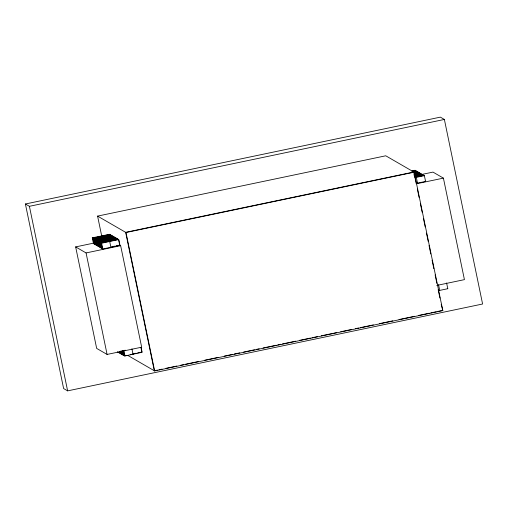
<?xml version="1.0" encoding="UTF-8"?>
<svg xmlns="http://www.w3.org/2000/svg" width="508" height="508" viewBox="0 0 508 508"><rect width="100%" height="100%" fill="white"/><g stroke="black" fill="none" stroke-linecap="round" stroke-linejoin="round"><path stroke-width="0.76" d="M109.969 234.436L92.812 238.131L92.278 237.827L93.472 243.592L94.005 243.897L92.812 238.131M110.769 234.899L93.612 238.595L93.078 238.29L94.272 244.056L94.806 244.361L93.612 238.595M111.569 235.363L94.412 239.058L93.878 238.754L95.072 244.519L95.612 244.824L94.412 239.058M112.376 235.826L95.218 239.522L94.685 239.217L95.879 244.983L96.412 245.288L95.218 239.522M113.176 236.29L96.018 239.986L95.485 239.681L96.679 245.447L97.212 245.751L96.018 239.986M113.976 236.753L96.818 240.449L96.285 240.144L97.479 245.91L98.012 246.215L96.818 240.449M114.776 237.217L97.625 240.913L97.085 240.601L98.279 246.374L98.819 246.678L97.625 240.913M115.583 237.681L98.425 241.376L97.892 241.065L99.085 246.837L99.619 247.142L98.425 241.376M116.383 238.144L99.225 241.84L98.692 241.529L99.886 247.301L100.419 247.606L99.225 241.84M117.183 238.608L100.025 242.303L99.492 241.992L100.686 247.764L101.219 248.069L100.025 242.303M117.989 239.071L100.832 242.767L100.292 242.456L101.492 248.228L102.025 248.533L100.832 242.767M101.098 242.919L101.632 243.23L118.789 239.535L119.983 245.3L102.826 248.996L102.292 248.691L101.098 242.919L118.523 239.382M132.309 354.12L136.093 353.282M137.611 352.952L140.64 352.279M123.45 350.882L124.441 355.657L124.981 355.968L142.132 352.273L141.148 347.491M25.4 203.994L440.373 117.132L444.379 119.45L482.6 304.006L67.627 390.868L63.621 388.55L25.4 203.994L29.407 206.311L444.379 119.45M101.746 236.214L97.587 216.11L385.756 155.791L414.16 172.206L442.824 310.623L154.648 370.942L127.616 355.321M92.278 237.827L109.703 234.283M412.096 170.879L415.03 170.269L415.569 170.574L411.899 171.342M93.078 238.29L110.503 234.747M412.166 171.494L415.836 170.732L416.37 171.037L412.699 171.806M93.878 238.754L111.303 235.21M412.966 171.958L416.636 171.196L417.17 171.501L413.499 172.269M413.823 172.009L125.647 232.327L154.311 370.751L157.423 370.097M97.587 216.11L125.984 232.524L414.16 172.206M94.685 239.217L112.109 235.674M413.772 172.422L417.436 171.66L417.97 171.964L413.569 172.885M95.485 239.681L112.909 236.137M413.836 173.044L418.236 172.117L418.776 172.428L414.369 173.349M96.285 240.144L113.709 236.601M414.642 173.507L419.043 172.58L419.576 172.891L414.439 173.965M97.085 240.601L114.51 237.065M413.976 174.276L419.843 173.044L420.376 173.355L414.509 174.587M97.892 241.065L115.316 237.528M414.045 174.892L420.643 173.507L421.176 173.819L414.579 175.203M98.692 241.529L116.116 237.992M414.109 175.508L421.443 173.971L421.983 174.282L414.649 175.819M116.116 245.859L119.717 245.148L120.65 245.688L141.668 347.193L107.093 354.432L96.666 348.405L75.648 246.901L94.088 243.04M421.456 174.517L432.981 172.104L443.408 178.13L464.426 279.635L436.759 285.426M99.492 241.992L116.916 238.455M414.915 175.971L422.25 174.434L422.783 174.746L414.712 176.435M100.292 242.456L117.716 238.919M414.979 176.587L423.05 174.898L423.583 175.209L415.519 176.898M415.785 177.051L423.85 175.362L424.383 175.673L425.583 181.439L416.071 183.413M414.877 177.648L424.383 175.673M75.648 246.901L86.068 252.927L120.65 245.688M416.509 183.763L443.408 178.13M125.311 350.196L123.844 350.507L124.981 355.968M124.441 355.657L125.908 355.352M122.657 350.457L123.704 355.498L124.238 355.81L126.441 355.346M130.105 354.578L131.572 354.273M438.29 290.69L447.796 288.715L446.602 282.95M158.972 369.773L162.084 369.125M165.964 368.313L176.841 366.033M180.721 365.22L183.833 364.573M185.382 364.242L198.59 361.48M204.8 360.178L218.008 357.416M224.219 356.114L232.766 354.33M234.321 354L239.757 352.863M243.637 352.05L254.514 349.777M256.07 349.447L259.175 348.799M263.061 347.986L276.263 345.224M277.819 344.9L280.924 344.246M282.48 343.922L295.681 341.16M299.568 340.347L310.439 338.068M311.995 337.744L317.43 336.607M321.316 335.794L332.188 333.515M333.743 333.191L336.848 332.543M340.735 331.73L351.606 329.451M355.492 328.638L358.597 327.99M360.153 327.666L373.355 324.898M379.571 323.596L392.773 320.834M398.99 319.532L414.528 316.281M418.408 315.468L429.285 313.195M430.835 312.871L436.277 311.728M437.826 311.404L441.712 310.591M111.798 246.717L114.675 246.145M134.671 353.543L136.112 353.257M139.706 352.546L141.148 352.26M425.044 181.134L425.583 181.439M447.262 288.404L447.796 288.715M442.824 310.623L441.204 304.241M117.291 351.79L117.824 352.101M118.091 352.254L118.624 352.565M118.891 352.717L119.431 353.028L119.132 351.587M416.319 177.362L417.512 183.128M438.531 284.639L439.725 290.405M414.306 174.333L416.065 182.836M417.347 189.02L419.106 197.529M420.389 203.714L422.148 212.223M423.431 218.408L425.19 226.917M426.472 233.102L428.238 241.605M429.038 245.472L430.797 253.981M432.079 260.166L433.838 268.675M435.121 274.86L436.88 283.362M438.163 289.554L439.928 298.056M125.984 232.524L154.648 370.942M118.669 240.1L119.717 245.148M141.021 348.018L141.865 352.12M109.703 241.541L110.896 247.307M131.915 348.818L133.045 354.279M101.632 243.23L102.826 248.996M123.196 350.761L124.238 355.81M122.542 351.022L123.438 355.346L122.904 355.035L122.009 350.71M121.888 351.276L122.638 354.882L122.104 354.571L121.355 350.971M121.234 351.536L121.831 354.419L121.298 354.108L120.701 351.225M120.434 351.072L121.031 353.955L120.498 353.644L120.047 351.485M119.932 352.05L120.231 353.492L119.698 353.181L119.399 351.739M86.068 252.927L107.093 354.432M29.407 206.311L67.627 390.868"/></g></svg>
